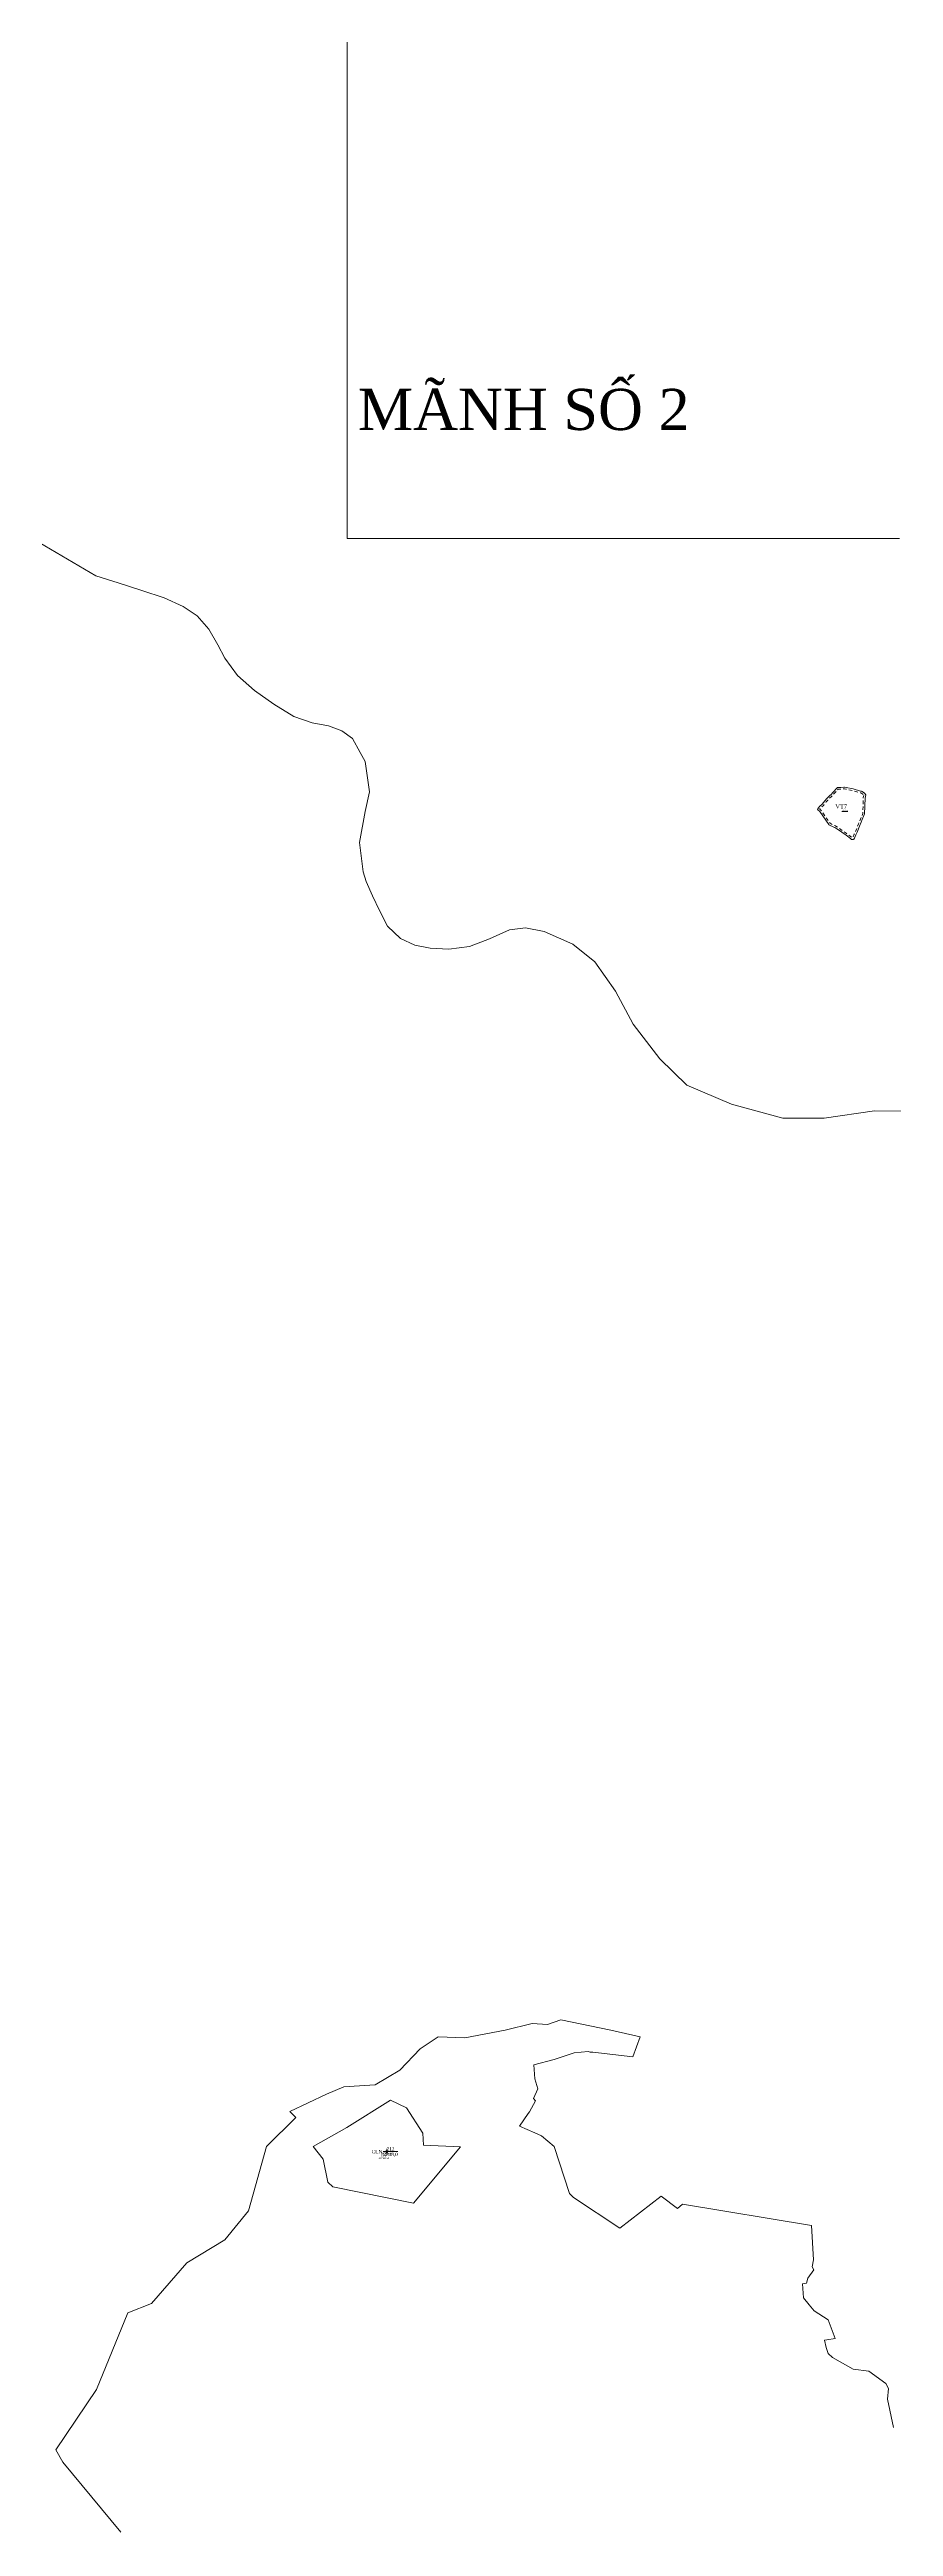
# Model space of a CAD drawing. Header units: metres. Extents: x 542180 to 550635, y 1840441 to 1846931.
# Drawn here: x 545161 to 545649, y 1841963 to 1843395 of the extents above; entities that cross this region are included whole.
import ezdxf
from ezdxf.enums import TextEntityAlignment as Align

# ---------------------------------------------------------------- set-up
doc = ezdxf.new("R2010")
doc.units = ezdxf.units.M
doc.header["$MEASUREMENT"] = 0
doc.linetypes.add('DGN Style 2', pattern=[3.355162, 2.013097, -1.342065])
for name, color, linetype, lineweight in [('Level 10', 7, 'Continuous', 0), ('Level 11', 7, 'Continuous', 0), ('Level 13', 7, 'Continuous', 0), ('Level 15', 7, 'Continuous', 0), ('Level 19', 7, 'Continuous', 0), ('Level 2', 7, 'Continuous', 0), ('Level 28', 7, 'Continuous', 0), ('Level 30', 7, 'Continuous', 0), ('Level 4', 7, 'Continuous', 0), ('Level 5', 7, 'Continuous', 0), ('Level 6', 7, 'Continuous', 0), ('Level 62', 7, 'Continuous', 0)]:
    doc.layers.add(name, color=color, linetype=linetype, lineweight=lineweight)
doc.styles.add('Style-Times New Roman', font='times.ttf')

# ---------------------------------------------------------------- blocks, each defined once
blk = doc.blocks.new('CENTRD')
at = {"layer": 'Level 11', "linetype": 'Continuous', "lineweight": 0}
h = blk.add_hatch(color=1, dxfattribs=at)
edge = h.paths.add_edge_path()
edge.add_arc((0, 0), 1.5, 0, 360)
at = {"layer": 'Level 11', "color": 1, "linetype": 'Continuous', "lineweight": 0}
for p, q in [((-6.25, 0), (-12.5, 0)), ((0, 6.25), (-6.25, 0)), ((-6.25, 0), (0, -6.25)), ((0, 12.5), (0, 6.25)), ((6.25, 0), (0, 6.25)), ((0, -6.25), (6.25, 0)), ((12.5, 0), (6.25, 0)), ((0, -6.25), (0, -12.5))]:
    blk.add_line(p, q, dxfattribs=at)
blk = doc.blocks.new('N_THUA_18')
at = {"layer": 'Level 13', "color": 1, "linetype": 'Continuous', "lineweight": 0}
blk.add_line((-2.047505, 0), (6.362495, 0), dxfattribs=at)
at = {"layer": 'Level 13', "color": 5, "linetype": 'Continuous', "lineweight": 0, "style": 'Style-Times New Roman'}
blk.add_text('212', height=2, dxfattribs=at).set_placement((2.157495, 1.6), align=Align.MIDDLE_CENTER)
at = {"layer": 'Level 2', "color": 3, "linetype": 'Continuous', "lineweight": 0, "style": 'Style-Times New Roman'}
blk.add_text('CLN', height=2, dxfattribs=at).set_placement((-2.647505, 0), align=Align.MIDDLE_RIGHT)
at = {"layer": 'Level 4', "color": 1, "linetype": 'Continuous', "lineweight": 0, "style": 'Style-Times New Roman'}
blk.add_text('2848,0', height=2, dxfattribs=at).set_placement((2.157495, -1.6), align=Align.MIDDLE_CENTER)

msp = doc.modelspace()

# ---------------------------------------------------------------- linework, layer by layer
at = {"layer": 'Level 10', "color": 7, "lineweight": 0, "flags": 128}
for points in [[(545148.4, 1843114.28), (545187.75, 1843091.14), (545200.67, 1843087.03), (545214.3, 1843082.53), (545227.14, 1843078.32), (545238.25, 1843073.41), (545246.3, 1843067.83), (545252.97, 1843060.26), (545258.22, 1843051.09), (545262.24, 1843043.38), (545269.59, 1843033.42), (545279.46, 1843024.73), (545290.65, 1843016.87), (545302.24, 1843009.73), (545312.81, 1843006.09), (545322.21, 1843004.21), (545329.9, 1843001.45), (545336.09, 1842996.97), (545340.5867, 1842988.9423), (545343.54, 1842983.67), (545345.94, 1842966.11), (545343.49, 1842954.73), (545340.2, 1842936.8), (545342.25, 1842919.77), (545344.03, 1842914.19), (545347.79, 1842905.92), (545351.73, 1842897.51), (545356.34, 1842888.39), (545363.9, 1842881.21), (545372.19, 1842877.41), (545381.03, 1842875.8), (545391.88, 1842875.16), (545403.87, 1842876.68), (545415.36, 1842881.2), (545426.98, 1842886.25), (545436.2, 1842887.39), (545447.02, 1842885.39), (545463.51, 1842878.04), (545476.31, 1842867.84), (545488.21, 1842850.84), (545498.55, 1842831.72), (545513.99, 1842811.69), (545529.52, 1842796.51), (545555.41, 1842785.4), (545584.97, 1842777.31), (545608.92, 1842777.29), (545638.1, 1842781.64), (545670.76, 1842781.18)], [(545202.21, 1841959.53), (545168.67, 1842000), (545164.5, 1842007.2), (545187.99, 1842042.05), (545206.25, 1842086.34), (545219.93, 1842091.72), (545240.33, 1842115.24), (545262.36, 1842128.62), (545275.97, 1842145.43), (545286.33, 1842182.54), (545303.32, 1842199.32), (545299.9295, 1842202.9025), (545321.02, 1842212.92), (545331.17, 1842217.11), (545349.27, 1842218.31), (545363.54, 1842226.84), (545375.19, 1842239.02), (545385.59, 1842246), (545401.13, 1842245.53), (545424.48, 1842249.85), (545440, 1842253.77), (545448.88, 1842253.22), (545456.67, 1842255.8), (545485.53, 1842249.83), (545502.58, 1842245.95), (545498.19, 1842234.48), (545475.07, 1842237.12), (545473.68, 1842237.26), (545472.35, 1842237.57), (545464.38, 1842236.81), (545452.76, 1842233.02), (545441.04, 1842229.82), (545441.57, 1842221.7), (545443.32, 1842215.99), (545440.9, 1842210.46), (545442.01, 1842208.93), (545438.55, 1842202.71), (545437.65, 1842201.61), (545432.82, 1842194.32), (545441.69, 1842190.42), (545445.39, 1842188.81), (545452.85, 1842182.68), (545461.66, 1842155.4), (545463.93, 1842153.18), (545490.81, 1842135.46), (545514.76, 1842153.82), (545524.14, 1842146.66), (545527.02, 1842149.2), (545601.69, 1842136.94), (545602.84, 1842117.04), (545601.94, 1842112.94), (545602.91, 1842111.35), (545599.41, 1842106.41), (545598.71, 1842103.64), (545596.36, 1842103.1), (545596.9, 1842095.17), (545600.35, 1842091.05), (545603.22, 1842087.58), (545611.26, 1842082.27), (545615.34, 1842071.59), (545610.51, 1842070.86), (545609.11, 1842070.63), (545610.12, 1842066.26), (545611.33, 1842062.85), (545613.84, 1842060.66), (545625.7, 1842053.82), (545634.69, 1842052.75), (545644.63, 1842045.62), (545646.07, 1842042.65), (545645.56, 1842036.44), (545649.12, 1842020.08)], [(545398.59, 1842182.46), (545371.51, 1842149.83), (545324.74, 1842159.22), (545321.82, 1842162), (545319.14, 1842175.38), (545313.3, 1842182.69), (545332.94, 1842193.69), (545358.21, 1842209.48), (545367.38, 1842205.02), (545376.73, 1842190.36), (545377.29, 1842183.47), (545398.59, 1842182.46)]]:
    msp.add_lwpolyline(points, dxfattribs=at)
at = {"layer": 'Level 30', "color": 5, "linetype": 'Continuous', "lineweight": 0, "flags": 128}
msp.add_lwpolyline([(545633.0553, 1842964.3564), (545632.5968, 1842962.5496), (545632.5697, 1842962.5565), (545632.2873, 1842953.3493), (545632.277, 1842953.3128), (545631.5548, 1842951.5604), (545631.3796, 1842951.0943), (545629.9059, 1842947.6393), (545629.7554, 1842947.31), (545628.0064, 1842942.768), (545627.276, 1842941.1718), (545626.4999, 1842939.2838), (545626.4549, 1842939.1998), (545626.4042, 1842939.1188), (545626.348, 1842939.0412), (545626.2865, 1842938.9674), (545626.22, 1842938.8978), (545626.1476, 1842938.8389), (545626.0715, 1842938.7849), (545625.9922, 1842938.7363), (545625.91, 1842938.6931), (545625.7391, 1842938.6238), (545625.5621, 1842938.5778), (545625.4724, 1842938.5636), (545625.293, 1842938.5528), (545625.1161, 1842938.5647), (545624.9449, 1842938.598), (545624.782, 1842938.6512), (545624.6298, 1842938.7223), (545624.4901, 1842938.8089), (545624.3643, 1842938.9087), (545624.1069, 1842939.1329), (545621.6835, 1842940.9974), (545621.0723, 1842941.4096), (545617.215, 1842944.112), (545616.3323, 1842944.6749), (545615.2042, 1842945.4393), (545614.6069, 1842945.7039), (545611.7224, 1842947.1291), (545611.6856, 1842947.1644), (545606.4828, 1842954.7121), (545605.1048, 1842955.9674), (545605.6111, 1842956.859), (545606.3157, 1842957.5698), (545607.7944, 1842958.9282), (545609.3187, 1842960.9215), (545610.2897, 1842962.066), (545612.4887, 1842964.1209), (545612.8428, 1842964.4747), (545613.1557, 1842964.8661), (545613.8207, 1842965.613), (545616.56, 1842968.5419), (545617.0225, 1842968.5846), (545618.1202, 1842968.6325), (545618.6458, 1842968.6709), (545620.2471, 1842968.8827), (545620.761, 1842968.8751), (545621.7485, 1842968.7011), (545625.662, 1842967.8605), (545629.971, 1842966.5458), (545630.461, 1842966.4437), (545630.9363, 1842966.284), (545632.2556, 1842965.2707), (545633.0553, 1842964.3564)], dxfattribs=at)
at = {"layer": 'Level 6', "color": 2, "linetype": 'DGN Style 2', "lineweight": 0, "flags": 128}
msp.add_lwpolyline([(545631.956848, 1842964.093336), (545631.873686, 1842963.765619), (545631.608387, 1842963.833167), (545631.292971, 1842953.549537), (545630.624262, 1842951.92693), (545630.45122, 1842951.466572), (545628.991085, 1842948.043374), (545628.833181, 1842947.697875), (545627.084264, 1842943.15609), (545626.358536, 1842941.570099), (545625.594364, 1842939.711117), (545625.589353, 1842939.701763), (545625.574478, 1842939.677998), (545625.558024, 1842939.655279), (545625.540578, 1842939.634343), (545625.520257, 1842939.619924), (545625.497787, 1842939.606153), (545625.488478, 1842939.601261), (545625.424095, 1842939.575153), (545625.360742, 1842939.558689), (545625.296527, 1842939.554823), (545625.245629, 1842939.558247), (545625.196547, 1842939.567794), (545625.150198, 1842939.58293), (545625.106516, 1842939.603336), (545625.066216, 1842939.628318), (545625.003788, 1842939.677844), (545624.740777, 1842939.906931), (545622.26853, 1842941.809013), (545621.638808, 1842942.233704), (545617.770996, 1842944.943469), (545616.881721, 1842945.510562), (545615.691059, 1842946.317354), (545615.031086, 1842946.609717), (545612.379385, 1842947.919894), (545607.241033, 1842955.374099), (545606.36898, 1842956.168503), (545606.414973, 1842956.249497), (545607.009436, 1842956.849191), (545608.53549, 1842958.251093), (545610.097648, 1842960.293899), (545611.014774, 1842961.374899), (545613.183679, 1842963.401675), (545613.589059, 1842963.806712), (545613.920214, 1842964.220946), (545614.559421, 1842964.938877), (545617.030597, 1842967.581095), (545617.090304, 1842967.586607), (545618.178443, 1842967.63409), (545618.747883, 1842967.675693), (545620.305581, 1842967.881726), (545620.666239, 1842967.876392), (545621.556667, 1842967.719497), (545625.410636, 1842966.891683), (545629.722584, 1842965.576084), (545630.198834, 1842965.476849), (545630.459562, 1842965.389245), (545631.568022, 1842964.537883), (545631.956848, 1842964.093336)], close=True, dxfattribs=at)
at = {"layer": 'Level 62', "color": 7, "linetype": 'Continuous', "lineweight": 0, "flags": 128}
msp.add_lwpolyline([(545332.9978, 1843633.3734), (545332.9978, 1843112.5576), (545652.4491, 1843112.5576)], dxfattribs=at)

# ---------------------------------------------------------------- block references
at = {"layer": 'Level 11', "color": 1, "linetype": 'Continuous', "lineweight": 0, "xscale": 0.1, "yscale": 0.1, "zscale": 0.1}
msp.add_blockref('CENTRD', (545355.99, 1842179.66), dxfattribs=at)
at = {"layer": 'Level 2', "color": 3, "linetype": 'Continuous', "lineweight": 0}
msp.add_blockref('N_THUA_18', (545355.99, 1842179.66), dxfattribs=at)

# ---------------------------------------------------------------- texts
at = {"layer": 'Level 15', "color": 1, "linetype": 'Continuous', "lineweight": 0, "insert": (545354.105874, 1842177.215222), "char_height": 1, "attachment_point": 5, "line_spacing_factor": 0.790495, "style": 'Style-Times New Roman'}
msp.add_mtext('212\\PCLN\\PUBND xã', dxfattribs=at)
at = {"layer": 'Level 19', "color": 250, "linetype": 'Continuous', "lineweight": 0, "style": 'Style-Times New Roman'}
msp.add_text('MÃNH SỐ 2', height=23.82322, dxfattribs=at).set_placement((545435.136109, 1843175.414656), align=Align.CENTER)
at = {"layer": 'Level 19', "color": 2, "linetype": 'Continuous', "lineweight": 0, "insert": (545355.99, 1842179.66), "char_height": 1, "attachment_point": 5, "line_spacing_factor": 0.790495, "style": 'Style-Times New Roman'}
msp.add_mtext('8\\P212\\PBG287097', dxfattribs=at)
at = {"layer": 'Level 28', "color": 1, "lineweight": 0, "style": 'Style-Times New Roman'}
msp.add_text('VT7', height=2.421591, dxfattribs=at).set_placement((545615.403059, 1842956.441946))
at = {"layer": 'Level 5', "color": 5, "linetype": 'Continuous', "lineweight": 0, "style": 'Style-Times New Roman'}
msp.add_text('%%u542,0%%U', height=1, dxfattribs=at).set_placement((545620.831468, 1842955.37655), align=Align.MIDDLE_CENTER)

doc.saveas('drawing.dxf')
